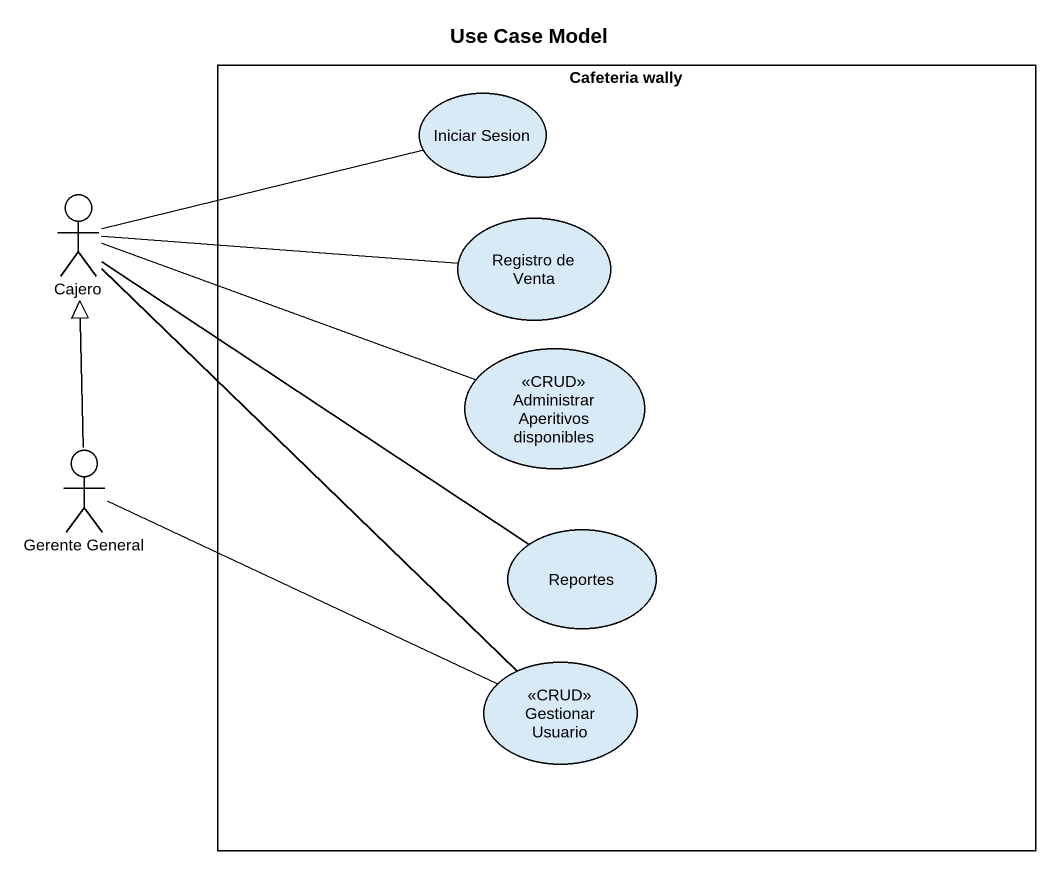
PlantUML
@startuml
title Use Case Model
rectangle "Cafeteria wally" as Cafeteria_wally {
  usecase "Iniciar Sesion" as Iniciar_Sesion
  usecase "Registro de Venta" as Registro_de_Venta
  usecase "Administrar Aperitivos disponibles" as Administrar_Aperitivos <<CRUD>>
  usecase Reportes
  usecase "Gestionar Usuario" as Gestionar_Usuario <<CRUD>>
}
actor Cajero
actor "Gerente General" as Gerente_General
Cajero -right- Iniciar_Sesion
Cajero -right- Registro_de_Venta
Cajero -right- Administrar_Aperitivos
Cajero -- Reportes
Cajero -- Gestionar_Usuario
Gerente_General -up-|> Cajero
Gerente_General -right- Gestionar_Usuario
@enduml
